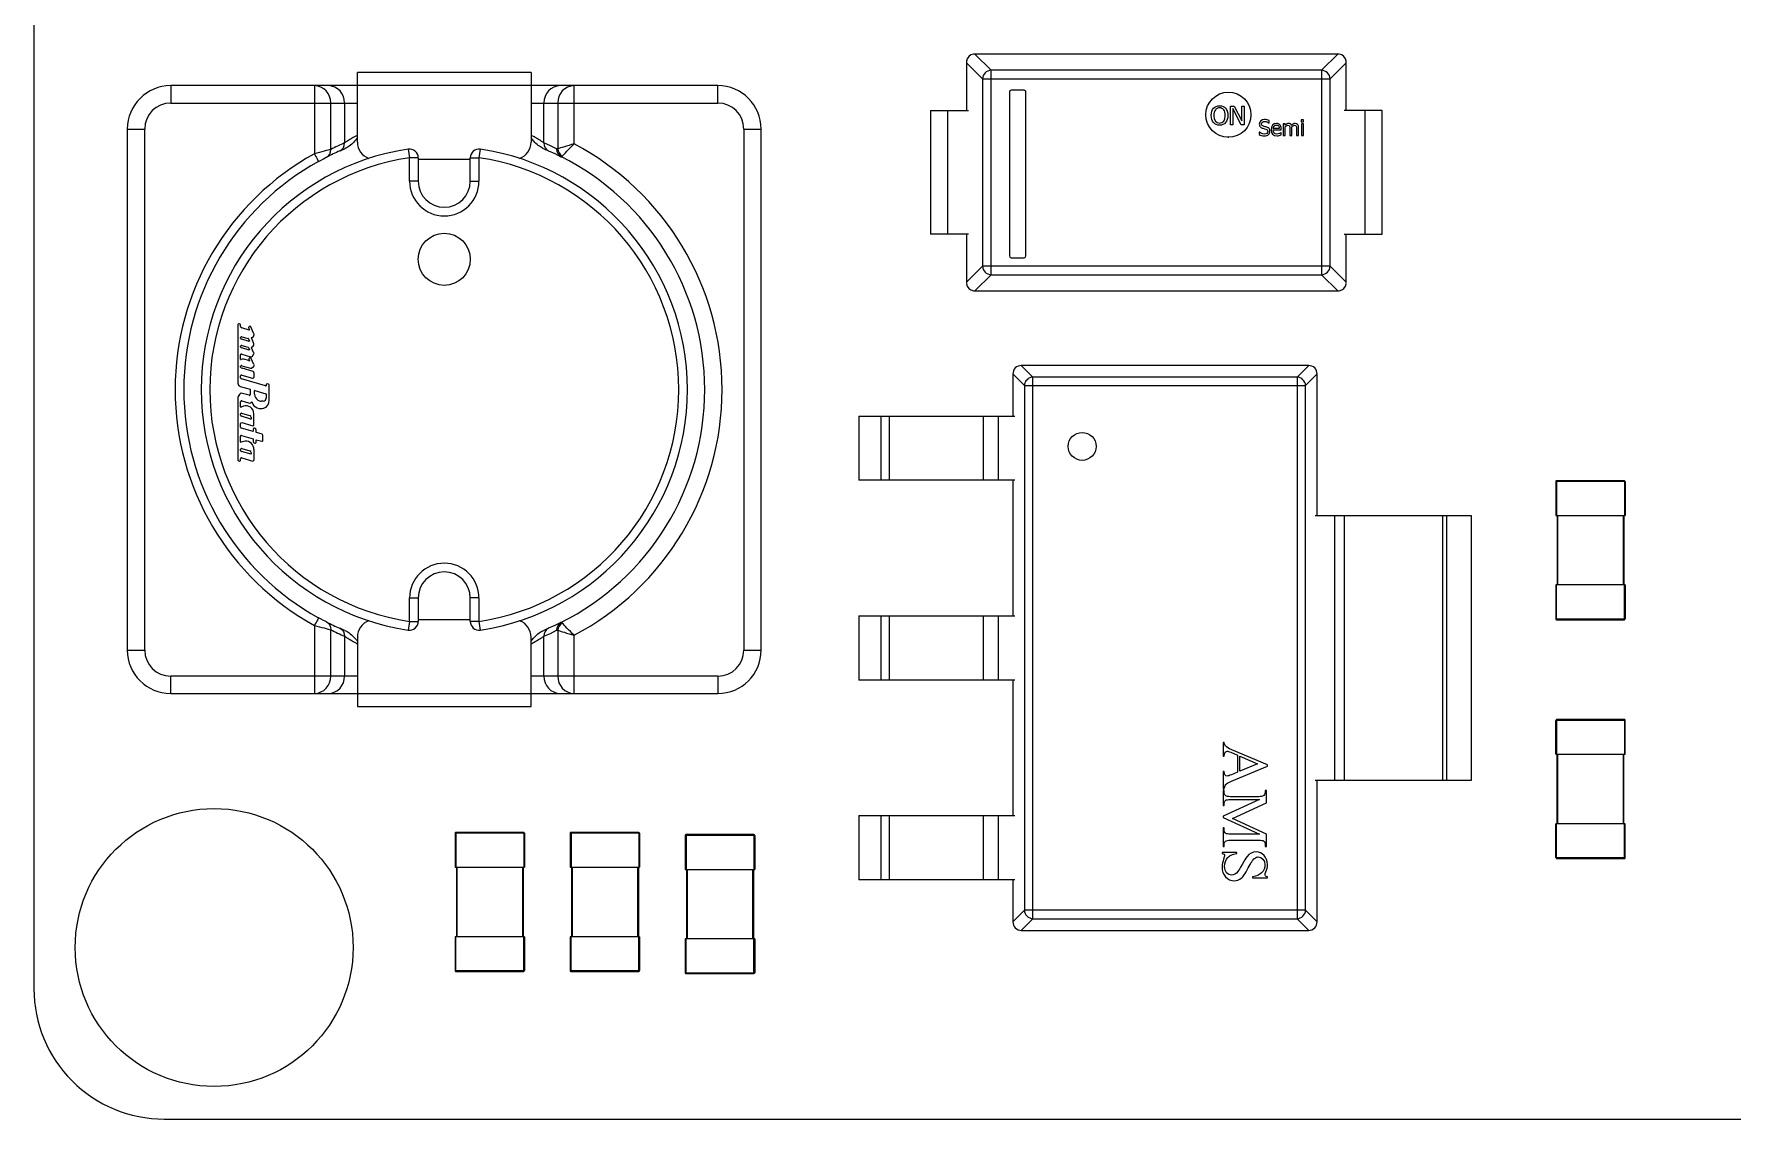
# Model space of a CAD drawing. Header units: millimetres. Extents: x -0.1 to 69.3, y -0.2 to 41.9.
# Drawn here: x -0.08 to 19.48, y -0.15 to 12.35 of the extents above; entities that cross this region are included whole.
import ezdxf

# ---------------------------------------------------------------- set-up
doc = ezdxf.new("R2010")
doc.units = ezdxf.units.MM

msp = doc.modelspace()

# ---------------------------------------------------------------- linework, layer by layer
at = {"color": 7, "linetype": 'Continuous', "lineweight": 25}
for p, q in [((-0.075, 33), (-0.075, 1.35)), ((10.663, 12.03), (10.663, 11.463)), ((10.663, 12.014), (10.848, 11.828)), ((14.955, 12.113), (10.745, 12.113)), ((10.947, 11.927), (10.761, 12.113)), ((14.939, 12.113), (14.753, 11.927)), ((14.852, 11.828), (15.038, 12.014)), ((15.038, 11.463), (15.038, 12.03)), ((1.5, 11.75), (1.5, 11.55)), ((7.8, 11.75), (1.5, 11.75)), ((3.155, 11.75), (3.155, 10.966)), ((5.65, 11.9), (3.65, 11.9)), ((3.65, 11.1), (3.65, 11.9)), ((5.65, 11.9), (5.65, 11.1)), ((6.145, 11.08), (6.145, 11.75)), ((7.8, 11.55), (7.8, 11.75)), ((10.848, 11.828), (14.852, 11.828)), ((10.848, 11.828), (10.848, 9.672)), ((10.947, 9.573), (10.947, 11.927)), ((14.753, 11.927), (10.947, 11.927)), ((14.753, 11.927), (14.753, 9.573)), ((14.852, 9.672), (14.852, 11.828)), ((1.5, 11.55), (3.65, 11.55)), ((3.343, 11.016), (3.343, 11.55)), ((3.502, 11.55), (3.502, 11.09)), ((5.65, 11.55), (7.8, 11.55)), ((5.798, 11.09), (5.798, 11.55)), ((5.957, 11.55), (5.957, 11.022)), ((11.158, 11.677), (11.158, 9.789)), ((11.329, 11.697), (11.178, 11.697)), ((11.349, 9.789), (11.349, 11.677)), ((10.25, 11.463), (10.25, 10.038)), ((10.25, 11.463), (10.686, 11.463)), ((10.45, 10.038), (10.45, 11.463)), ((13.706, 11.515), (13.746, 11.515)), ((13.706, 11.299), (13.706, 11.515)), ((13.828, 11.299), (13.732, 11.485)), ((13.732, 11.485), (13.732, 11.299)), ((13.746, 11.515), (13.833, 11.344)), ((13.833, 11.344), (13.833, 11.515)), ((13.833, 11.515), (13.86, 11.515)), ((13.86, 11.515), (13.86, 11.299)), ((14.151, 11.319), (14.151, 11.347)), ((14.52, 11.357), (14.52, 11.333)), ((14.546, 11.357), (14.52, 11.357)), ((14.546, 11.333), (14.546, 11.357)), ((15.45, 11.463), (15.014, 11.463)), ((15.25, 11.463), (15.25, 10.038)), ((15.45, 10.038), (15.45, 11.463)), ((1, 11.25), (1.2, 11.25)), ((1, 11.25), (1, 5.25)), ((1.2, 5.25), (1.2, 11.25)), ((8.1, 11.25), (8.1, 5.25)), ((8.1, 11.25), (8.3, 11.25)), ((8.3, 5.25), (8.3, 11.25)), ((13.68, 11.15), (13.68, 11.156)), ((13.732, 11.299), (13.706, 11.299)), ((13.86, 11.299), (13.828, 11.299)), ((14.037, 11.216), (14.035, 11.216)), ((14.035, 11.216), (14.035, 11.186)), ((14.149, 11.319), (14.151, 11.319)), ((14.266, 11.258), (14.195, 11.258)), ((14.195, 11.24), (14.289, 11.24)), ((14.286, 11.208), (14.285, 11.208)), ((14.286, 11.183), (14.286, 11.208)), ((14.289, 11.24), (14.289, 11.253)), ((14.312, 11.311), (14.312, 11.175)), ((14.335, 11.311), (14.312, 11.311)), ((14.312, 11.175), (14.335, 11.175)), ((14.335, 11.296), (14.335, 11.311)), ((14.335, 11.175), (14.335, 11.276)), ((14.389, 11.253), (14.389, 11.175)), ((14.389, 11.175), (14.412, 11.175)), ((14.412, 11.175), (14.412, 11.264)), ((14.466, 11.253), (14.466, 11.175)), ((14.466, 11.175), (14.489, 11.175)), ((14.489, 11.175), (14.489, 11.264)), ((14.52, 11.333), (14.546, 11.333)), ((14.521, 11.311), (14.521, 11.175)), ((14.544, 11.311), (14.521, 11.311)), ((14.521, 11.175), (14.544, 11.175)), ((14.544, 11.175), (14.544, 11.311)), ((4.235, 11.019), (4.25, 10.92)), ((5.065, 11.019), (5.05, 10.92)), ((4.25, 10.65), (4.25, 10.92)), ((4.35, 10.92), (4.25, 10.92)), ((4.35, 10.92), (4.35, 10.65)), ((4.95, 10.9), (4.35, 10.9)), ((4.95, 10.65), (4.95, 10.92)), ((4.95, 10.92), (5.05, 10.92)), ((5.05, 10.92), (5.05, 10.65)), ((4.35, 10.65), (4.25, 10.65)), ((4.95, 10.65), (5.05, 10.65)), ((10.686, 10.038), (10.25, 10.038)), ((10.663, 10.038), (10.663, 9.47)), ((15.014, 10.038), (15.45, 10.038)), ((15.038, 9.47), (15.038, 10.038)), ((10.848, 9.672), (10.663, 9.486)), ((14.852, 9.672), (10.848, 9.672)), ((11.178, 9.769), (11.329, 9.769)), ((15.038, 9.486), (14.852, 9.672)), ((10.745, 9.388), (14.955, 9.388)), ((10.761, 9.388), (10.947, 9.573)), ((10.947, 9.573), (14.753, 9.573)), ((14.753, 9.573), (14.939, 9.388)), ((2.299, 9.003), (2.286, 9.006)), ((2.274, 8.995), (2.274, 8.324)), ((2.305, 8.978), (2.305, 8.989)), ((2.305, 8.843), (2.305, 8.85)), ((2.405, 8.805), (2.318, 8.829)), ((2.402, 8.936), (2.319, 8.96)), ((2.319, 8.858), (2.392, 8.837)), ((2.396, 8.835), (2.408, 8.808)), ((2.399, 8.958), (2.407, 8.941)), ((2.406, 8.977), (2.401, 8.974)), ((2.455, 8.898), (2.421, 8.973)), ((2.454, 8.79), (2.43, 8.844)), ((2.431, 8.85), (2.44, 8.854)), ((2.305, 8.743), (2.305, 8.749)), ((2.305, 8.6), (2.305, 8.649)), ((2.405, 8.704), (2.318, 8.729)), ((2.319, 8.757), (2.392, 8.737)), ((2.319, 8.658), (2.418, 8.629)), ((2.396, 8.735), (2.408, 8.708)), ((2.414, 8.615), (2.405, 8.611)), ((2.457, 8.537), (2.426, 8.608)), ((2.455, 8.678), (2.429, 8.732)), ((2.431, 8.74), (2.439, 8.742)), ((2.442, 8.634), (2.458, 8.66)), ((2.305, 8.508), (2.305, 8.519)), ((2.317, 8.415), (2.441, 8.38)), ((2.318, 8.525), (2.417, 8.497)), ((2.448, 8.459), (2.324, 8.495)), ((2.399, 8.584), (2.34, 8.6)), ((2.403, 8.598), (2.408, 8.586)), ((2.43, 8.496), (2.454, 8.515)), ((2.459, 8.388), (2.459, 8.448)), ((11.198, 8.43), (11.331, 8.296)), ((11.198, 8.43), (11.198, 7.945)), ((11.429, 8.394), (11.295, 8.528)), ((14.605, 8.528), (11.295, 8.528)), ((14.605, 8.528), (14.471, 8.394)), ((14.569, 8.296), (14.703, 8.43)), ((14.703, 6.8), (14.703, 8.43)), ((2.301, 8.287), (2.413, 8.254)), ((2.305, 8.386), (2.305, 8.407)), ((2.593, 8.292), (2.315, 8.372)), ((2.416, 8.251), (2.416, 8.193)), ((2.464, 8.196), (2.464, 8.234)), ((2.469, 8.238), (2.596, 8.202)), ((2.599, 8.304), (2.599, 8.295)), ((2.627, 8.312), (2.611, 8.316)), ((2.635, 8.126), (2.635, 8.299)), ((11.331, 8.296), (14.569, 8.296)), ((11.331, 8.296), (11.331, 2.254)), ((14.471, 8.394), (11.429, 8.394)), ((11.429, 2.156), (11.429, 8.394)), ((14.471, 8.394), (14.471, 2.156)), ((14.569, 2.254), (14.569, 8.296)), ((2.274, 8.16), (2.274, 7.439)), ((2.305, 8.052), (2.305, 8.11)), ((2.339, 8.059), (2.31, 8.048)), ((2.317, 8.119), (2.394, 8.097)), ((2.403, 8.184), (2.326, 8.206)), ((2.42, 8.098), (2.432, 8.105)), ((2.565, 8.117), (2.541, 8.117)), ((2.599, 8.198), (2.599, 8.153)), ((2.303, 7.956), (2.303, 7.968)), ((2.305, 7.819), (2.305, 7.859)), ((2.424, 7.911), (2.315, 7.942)), ((2.316, 7.977), (2.409, 7.951)), ((2.317, 7.869), (2.444, 7.834)), ((2.426, 7.929), (2.426, 7.912)), ((2.458, 7.844), (2.458, 7.972)), ((9.423, 7.945), (11.22, 7.945)), ((9.423, 7.945), (9.423, 7.205)), ((9.677, 7.945), (9.677, 7.205)), ((9.777, 7.205), (9.777, 7.945)), ((10.855, 7.945), (10.855, 7.205)), ((11.031, 7.205), (11.031, 7.945)), ((2.305, 7.648), (2.305, 7.712)), ((2.325, 7.65), (2.31, 7.643)), ((2.449, 7.766), (2.315, 7.804)), ((2.316, 7.722), (2.448, 7.684)), ((2.451, 7.794), (2.451, 7.769)), ((2.451, 7.682), (2.451, 7.647)), ((2.459, 7.637), (2.47, 7.634)), ((2.475, 7.802), (2.464, 7.805)), ((2.482, 7.762), (2.482, 7.791)), ((2.482, 7.645), (2.482, 7.67)), ((2.485, 7.673), (2.548, 7.656)), ((2.552, 7.736), (2.486, 7.755)), ((2.56, 7.667), (2.56, 7.726)), ((2.305, 7.55), (2.305, 7.562)), ((2.305, 7.437), (2.305, 7.454)), ((2.425, 7.505), (2.316, 7.536)), ((2.318, 7.571), (2.411, 7.545)), ((2.318, 7.463), (2.445, 7.427)), ((2.427, 7.523), (2.427, 7.506)), ((2.459, 7.439), (2.459, 7.561)), ((2.282, 7.43), (2.292, 7.426)), ((11.22, 7.205), (9.423, 7.205)), ((11.198, 7.205), (11.198, 5.645)), ((18.25, 7.19), (17.45, 7.19)), ((17.45, 7.19), (17.45, 6.8)), ((17.46, 7.2), (17.46, 6.8)), ((18.24, 7.2), (17.46, 7.2)), ((18.24, 7.2), (18.24, 6.8)), ((18.25, 7.19), (18.25, 6.8)), ((14.68, 6.8), (16.477, 6.8)), ((14.902, 6.8), (14.902, 3.75)), ((15.019, 3.75), (15.019, 6.8)), ((16.145, 6.8), (16.145, 3.75)), ((16.195, 3.75), (16.195, 6.8)), ((16.477, 6.8), (16.477, 3.75)), ((17.45, 6.8), (18.25, 6.8)), ((17.465, 6.8), (17.465, 6)), ((17.475, 6), (17.475, 6.8)), ((18.225, 6.8), (18.225, 6)), ((18.235, 6.8), (18.235, 6)), ((18.25, 6), (17.45, 6)), ((17.45, 6), (17.45, 5.61)), ((17.46, 5.6), (17.46, 6)), ((18.24, 5.6), (18.24, 6)), ((18.25, 6), (18.25, 5.61)), ((4.25, 5.85), (4.35, 5.85)), ((4.25, 5.58), (4.25, 5.85)), ((4.35, 5.85), (4.35, 5.58)), ((4.95, 5.58), (4.95, 5.85)), ((5.05, 5.85), (4.95, 5.85)), ((5.05, 5.85), (5.05, 5.58)), ((3.155, 5.534), (3.155, 4.75)), ((3.343, 4.95), (3.343, 5.485)), ((4.25, 5.58), (4.235, 5.481)), ((4.25, 5.58), (4.35, 5.58)), ((4.95, 5.6), (4.35, 5.6)), ((5.05, 5.58), (4.95, 5.58)), ((5.05, 5.58), (5.065, 5.481)), ((5.957, 5.478), (5.957, 4.95)), ((9.423, 5.645), (11.22, 5.645)), ((9.423, 5.645), (9.423, 4.905)), ((9.677, 5.645), (9.677, 4.905)), ((9.777, 4.905), (9.777, 5.645)), ((10.855, 5.645), (10.855, 4.905)), ((11.031, 4.905), (11.031, 5.645)), ((17.45, 5.61), (18.25, 5.61)), ((17.46, 5.6), (18.24, 5.6)), ((3.502, 5.41), (3.502, 4.95)), ((3.65, 5.4), (3.65, 4.6)), ((5.65, 4.6), (5.65, 5.4)), ((5.798, 4.95), (5.798, 5.41)), ((6.145, 4.75), (6.145, 5.421)), ((1, 5.25), (1.2, 5.25)), ((8.1, 5.25), (8.3, 5.25)), ((3.65, 4.95), (1.5, 4.95)), ((1.5, 4.75), (1.5, 4.95)), ((7.8, 4.95), (5.65, 4.95)), ((7.8, 4.95), (7.8, 4.75)), ((11.22, 4.905), (9.423, 4.905)), ((11.198, 4.905), (11.198, 3.345)), ((1.5, 4.75), (7.8, 4.75)), ((3.65, 4.6), (5.65, 4.6)), ((18.25, 4.44), (17.45, 4.44)), ((17.45, 4.05), (17.45, 4.44)), ((17.46, 4.45), (17.46, 4.05)), ((18.24, 4.45), (17.46, 4.45)), ((18.24, 4.45), (18.24, 4.05)), ((18.25, 4.05), (18.25, 4.44)), ((13.619, 4.185), (13.619, 4.028)), ((13.632, 4.185), (13.619, 4.185)), ((13.619, 4.028), (13.632, 4.028)), ((13.707, 4.073), (13.786, 4.039)), ((13.714, 3.74), (14.13, 3.914)), ((14.13, 3.927), (13.719, 4.103)), ((13.786, 4.039), (13.786, 3.845)), ((13.813, 4.027), (14.015, 3.94)), ((13.813, 3.856), (13.813, 4.027)), ((14.015, 3.94), (13.813, 3.856)), ((14.13, 3.914), (14.13, 3.927)), ((17.45, 4.05), (18.25, 4.05)), ((17.465, 3.25), (17.465, 4.05)), ((17.475, 3.25), (17.475, 4.05)), ((18.225, 4.05), (18.225, 3.25)), ((18.235, 3.25), (18.235, 4.05)), ((13.619, 3.851), (13.619, 3.654)), ((13.632, 3.851), (13.619, 3.851)), ((13.786, 3.845), (13.714, 3.815)), ((16.477, 3.75), (14.68, 3.75)), ((14.703, 2.12), (14.703, 3.75)), ((13.619, 3.654), (13.632, 3.654)), ((13.632, 3.633), (13.619, 3.633)), ((13.619, 3.633), (13.619, 3.459)), ((14.039, 3.53), (13.619, 3.336)), ((13.632, 3.615), (13.632, 3.633)), ((14.032, 3.562), (13.705, 3.562)), ((13.705, 3.53), (14.039, 3.53)), ((14.119, 3.633), (14.105, 3.633)), ((14.119, 3.491), (14.119, 3.633)), ((9.423, 3.345), (11.22, 3.345)), ((9.423, 3.345), (9.423, 2.605)), ((9.677, 3.345), (9.677, 2.605)), ((9.777, 2.605), (9.777, 3.345)), ((10.855, 3.345), (10.855, 2.605)), ((11.031, 2.605), (11.031, 3.345)), ((13.619, 3.459), (13.632, 3.459)), ((13.619, 3.336), (13.619, 3.324)), ((13.632, 3.459), (13.632, 3.477)), ((13.727, 3.31), (14.119, 3.491)), ((5.575, 3.14), (4.775, 3.14)), ((4.775, 3.14), (4.775, 2.75)), ((4.785, 3.15), (4.785, 2.75)), ((5.565, 3.15), (4.785, 3.15)), ((5.565, 3.15), (5.565, 2.75)), ((5.575, 3.14), (5.575, 2.75)), ((6.9, 3.14), (6.1, 3.14)), ((6.1, 3.14), (6.1, 2.75)), ((6.11, 3.15), (6.11, 2.75)), ((6.89, 3.15), (6.11, 3.15)), ((6.89, 3.15), (6.89, 2.75)), ((6.9, 3.14), (6.9, 2.75)), ((13.619, 3.324), (14.039, 3.131)), ((13.632, 3.202), (13.619, 3.202)), ((13.619, 3.202), (13.619, 2.99)), ((13.632, 3.184), (13.632, 3.202)), ((14.039, 3.131), (13.705, 3.131)), ((14.119, 3.131), (13.727, 3.31)), ((14.119, 2.99), (14.119, 3.131)), ((17.45, 2.86), (17.45, 3.25)), ((18.25, 3.25), (17.45, 3.25)), ((17.46, 2.85), (17.46, 3.25)), ((18.24, 2.85), (18.24, 3.25)), ((18.25, 2.86), (18.25, 3.25)), ((8.225, 3.115), (7.425, 3.115)), ((7.425, 3.115), (7.425, 2.725)), ((7.435, 3.125), (7.435, 2.725)), ((8.215, 3.125), (7.435, 3.125)), ((8.215, 3.125), (8.215, 2.725)), ((8.225, 3.115), (8.225, 2.725)), ((13.619, 2.99), (13.632, 2.99)), ((13.632, 2.99), (13.632, 3.007)), ((13.705, 3.061), (14.032, 3.061)), ((14.105, 3.007), (14.105, 2.99)), ((14.105, 2.99), (14.119, 2.99)), ((4.775, 2.75), (5.575, 2.75)), ((4.79, 2.75), (4.79, 1.95)), ((4.8, 1.95), (4.8, 2.75)), ((5.55, 2.75), (5.55, 1.95)), ((5.56, 2.75), (5.56, 1.95)), ((6.1, 2.75), (6.9, 2.75)), ((6.115, 2.75), (6.115, 1.95)), ((6.125, 1.95), (6.125, 2.75)), ((6.875, 2.75), (6.875, 1.95)), ((6.885, 2.75), (6.885, 1.95)), ((13.607, 2.921), (13.607, 2.908)), ((13.779, 2.921), (13.607, 2.921)), ((13.779, 2.908), (13.779, 2.921)), ((17.45, 2.86), (18.25, 2.86)), ((17.46, 2.85), (18.24, 2.85)), ((7.425, 2.725), (8.225, 2.725)), ((7.44, 2.725), (7.44, 1.925)), ((7.45, 1.925), (7.45, 2.725)), ((8.2, 2.725), (8.2, 1.925)), ((8.21, 2.725), (8.21, 1.925)), ((11.22, 2.605), (9.423, 2.605)), ((11.198, 2.605), (11.198, 2.12)), ((13.957, 2.64), (13.957, 2.627)), ((13.957, 2.627), (14.13, 2.627)), ((14.13, 2.627), (14.13, 2.64)), ((11.331, 2.254), (11.198, 2.12)), ((11.295, 2.023), (11.429, 2.156)), ((14.569, 2.254), (11.331, 2.254)), ((11.429, 2.156), (14.471, 2.156)), ((14.471, 2.156), (14.605, 2.023)), ((14.703, 2.12), (14.569, 2.254)), ((11.295, 2.023), (14.605, 2.023)), ((5.575, 1.95), (4.775, 1.95)), ((4.775, 1.95), (4.775, 1.56)), ((4.785, 1.55), (4.785, 1.95)), ((5.565, 1.55), (5.565, 1.95)), ((5.575, 1.95), (5.575, 1.56)), ((6.9, 1.95), (6.1, 1.95)), ((6.1, 1.95), (6.1, 1.56)), ((6.11, 1.55), (6.11, 1.95)), ((6.89, 1.55), (6.89, 1.95)), ((6.9, 1.95), (6.9, 1.56)), ((8.225, 1.925), (7.425, 1.925)), ((7.425, 1.925), (7.425, 1.535)), ((7.435, 1.525), (7.435, 1.925)), ((8.215, 1.525), (8.215, 1.925)), ((8.225, 1.925), (8.225, 1.535)), ((4.775, 1.56), (5.575, 1.56)), ((4.785, 1.55), (5.565, 1.55)), ((6.1, 1.56), (6.9, 1.56)), ((6.11, 1.55), (6.89, 1.55)), ((7.425, 1.535), (8.225, 1.535)), ((7.435, 1.525), (8.215, 1.525)), ((1.425, -0.15), (67.775, -0.15))]:
    msp.add_line(p, q, dxfattribs=at)
at = {"color": 7, "linetype": 'Continuous', "lineweight": 25, "flags": 128}
for points in [[(5.944, 11.022), (5.872, 11.057), (5.798, 11.09)], [(5.852, 10.999), (5.923, 10.967), (5.994, 10.932)], [(5.798, 5.41), (5.872, 5.443), (5.944, 5.478)], [(5.994, 5.568), (5.923, 5.534), (5.852, 5.501)]]:
    msp.add_lwpolyline(points, dxfattribs=at)
at = {"color": 7, "linetype": 'Continuous', "lineweight": 25}
for centre, radius in [((13.68, 11.415), 0.26), ((4.65, 9.75), 0.3), ((4.65, 9.75), 0.3), ((11.996, 7.596), 0.161), ((2, 1.825), 1.6)]:
    msp.add_circle(centre, radius, dxfattribs=at)
for centre, radius, start, end in [((10.759, 12.016), 0.0979, 98.5161, 171.4839), ((14.941, 12.016), 0.0979, 8.5161, 81.4839), ((1.5, 11.25), 0.5, 90, 180), ((3.149, 11.556), 0.194, 358.2746, 88.1638), ((3.308, 11.556), 0.194, 358.2746, 88.1638), ((5.992, 11.556), 0.194, 91.8362, 181.7254), ((6.151, 11.556), 0.194, 91.8362, 181.7254), ((7.8, 11.25), 0.5, 0, 90), ((10.95, 11.825), 0.102, 91.8521, 178.1479), ((14.75, 11.825), 0.102, 1.8521, 88.1479), ((1.5, 11.25), 0.3, 90, 180), ((7.8, 11.25), 0.3, 0, 90), ((11.178, 11.677), 0.02, 90, 180), ((11.329, 11.677), 0.02, 0, 90), ((4.65, 8.25), 3.1, 118.8292, 241.1708), ((4.65, 8.25), 2.8, 98.5196, 261.4804), ((4.65, 8.25), 3, 113.6158, 116.8649), ((4.744, 8.25), 3.1, 113.6158, 116.8649), ((3.85, 11.1), 0.2, 180, 250.0579), ((4.25, 10.92), 0.1, 0, 98.5196), ((5.05, 10.92), 0.1, 81.4804, 180), ((4.65, 8.25), 2.8, 278.5196, 81.4804), ((5.45, 11.1), 0.2, 289.9421, 0), ((4.65, 8.25), 3.2, 297.8483, 62.1517), ((4.65, 8.25), 3, 118.8292, 241.1708), ((4.65, 8.25), 2.7, 98.5196, 261.4804), ((4.65, 8.25), 2.7, 278.5196, 81.4804), ((4.65, 8.25), 3, 296.6072, 63.3928), ((4.65, 10.65), 0.4, 180, 0), ((4.65, 10.65), 0.3, 180, 0), ((11.178, 9.789), 0.02, 180, 270), ((11.329, 9.789), 0.02, 270, 0), ((10.95, 9.675), 0.102, 181.8521, 268.1479), ((14.75, 9.675), 0.102, 271.8521, 358.1479), ((10.759, 9.484), 0.0979, 188.5161, 261.4839), ((14.941, 9.484), 0.0979, 278.5161, 351.4839), ((2.284, 8.996), 0.00997, 77.1167, 187.717), ((2.286, 8.989), 0.0186, 359.5225, 48.2635), ((2.324, 8.979), 0.0195, 183.0858, 254.0052), ((2.316, 8.846), 0.0118, 74.2595, 163.174), ((2.32, 8.844), 0.0153, 184.0821, 259.226), ((2.393, 8.834), 0.0034, 24.7565, 103.471), ((2.406, 8.965), 0.01, 119.0755, 228.3069), ((2.403, 8.94), 0.00367, 245.2119, 24.2862), ((2.406, 8.807), 0.00247, 254.3945, 32.9613), ((2.412, 8.969), 0.00996, 24.6752, 126.7316), ((2.434, 8.846), 0.00519, 125.0207, 204.3447), ((2.43, 8.882), 0.0301, 290.5193, 32.9778), ((2.316, 8.746), 0.0118, 74.2595, 163.174), ((2.32, 8.744), 0.0153, 184.0821, 259.226), ((2.314, 8.649), 0.00981, 64.7346, 180), ((2.393, 8.733), 0.0034, 24.7565, 103.471), ((2.408, 8.604), 0.00745, 113.6474, 232.1244), ((2.406, 8.707), 0.00247, 254.3945, 32.9613), ((2.415, 8.603), 0.0113, 24.0972, 96.5624), ((2.426, 8.655), 0.0267, 253.9667, 307.8971), ((2.435, 8.734), 0.00638, 121.8469, 205.5369), ((2.427, 8.772), 0.0321, 290.9566, 33.4659), ((2.446, 8.667), 0.0141, 329.0429, 50.7516), ((2.309, 8.599), 0.004, 168.339, 302.5296), ((2.314, 8.519), 0.00809, 53.687, 180), ((2.332, 8.526), 0.0323, 213.5579, 253.9897), ((2.313, 8.407), 0.0083, 59.0773, 180), ((2.33, 8.565), 0.0366, 74.0788, 122.5296), ((2.403, 8.584), 0.00457, 186.9772, 20.5399), ((2.424, 8.522), 0.0259, 253.9134, 282.639), ((2.448, 8.448), 0.0109, 0, 85.8558), ((2.445, 8.527), 0.016, 307.04, 37.8319), ((11.295, 8.43), 0.0971, 89.5853, 180.4147), ((14.605, 8.43), 0.0971, 359.5853, 90.4147), ((2.314, 8.324), 0.0397, 180.0195, 251.1653), ((2.319, 8.385), 0.0139, 175.1173, 254.03), ((2.413, 8.251), 0.00336, 3.0484, 73.9668), ((2.445, 8.394), 0.0146, 254.1853, 335.5446), ((2.468, 8.234), 0.00445, 74.0615, 180), ((2.596, 8.295), 0.00381, 220.2987, 0), ((2.609, 8.306), 0.00984, 75.4536, 194.7226), ((2.621, 8.299), 0.014, 359.9621, 67.7939), ((11.434, 8.291), 0.103, 92.8487, 177.1513), ((14.466, 8.291), 0.103, 2.8487, 87.1513), ((2.343, 8.145), 0.0703, 126.2364, 167.6542), ((2.318, 8.179), 0.0288, 73.9179, 126.2364), ((2.315, 8.11), 0.00993, 75.0235, 180.0952), ((2.309, 8.052), 0.00392, 171.6166, 291.944), ((2.366, 7.972), 0.0916, 0.1872, 107.6717), ((2.405, 8.135), 0.0401, 253.8224, 291.6203), ((2.406, 8.193), 0.00983, 253.4969, 0), ((2.434, 8.101), 0.00438, 14.9043, 119.8649), ((2.528, 8.126), 0.0931, 194.9043, 248.7014), ((2.54, 8.196), 0.0757, 180, 241.4823), ((2.538, 8.151), 0.12, 248.7014, 285.8085), ((2.56, 8.233), 0.118, 241.4823, 260.9922), ((2.565, 8.151), 0.0341, 270, 3.1395), ((2.546, 8.122), 0.089, 285.8085, 2.7313), ((2.595, 8.198), 0.00445, 0, 74.0615), ((2.313, 7.967), 0.0103, 74.0731, 177.7024), ((2.317, 7.956), 0.0141, 180, 260.0973), ((2.315, 7.859), 0.0103, 80.6776, 180.1638), ((2.403, 7.929), 0.0227, 359.9937, 74.3669), ((2.424, 7.912), 0.00158, 254.1128, 359.9937), ((2.447, 7.845), 0.0115, 254.5369, 355.2864), ((2.308, 7.647), 0.00396, 155.9711, 295.2512), ((2.319, 7.818), 0.0146, 176.3761, 254.1642), ((2.314, 7.712), 0.00965, 80.4767, 179.9656), ((2.365, 7.519), 0.137, 92.7923, 107.1461), ((2.363, 7.561), 0.0952, 359.9823, 92.7923), ((2.447, 7.681), 0.00374, 15.5531, 74.1722), ((2.448, 7.769), 0.00277, 281.6392, 0.1297), ((2.461, 7.795), 0.0105, 74.1587, 184.9017), ((2.462, 7.647), 0.0108, 180.0623, 258.1152), ((2.473, 7.643), 0.00963, 254.5375, 11.7117), ((2.47, 7.791), 0.0119, 359.8114, 63.413), ((2.487, 7.76), 0.00541, 163.7455, 253.9599), ((2.485, 7.67), 0.00296, 96.2689, 180.2506), ((2.55, 7.665), 0.00988, 254.3488, 8.7894), ((2.549, 7.726), 0.0105, 0.1466, 73.5778), ((2.284, 7.439), 0.0101, 179.9924, 258.8739), ((2.295, 7.436), 0.00993, 252.9501, 5.128), ((2.315, 7.561), 0.0103, 74.0731, 177.7024), ((2.319, 7.55), 0.0141, 180, 260.0973), ((2.315, 7.454), 0.00997, 70.7054, 180.1253), ((2.405, 7.523), 0.0227, 359.9937, 74.3669), ((2.426, 7.506), 0.00158, 254.1128, 359.9937), ((2.448, 7.438), 0.0108, 254.1625, 4.1789), ((17.46, 7.19), 0.01, 125.5477, 180), ((18.24, 7.19), 0.01, 0, 90), ((18.24, 7.19), 0.01, 0, 90), ((4.65, 5.85), 0.4, 0, 180), ((4.65, 5.85), 0.3, 0, 180), ((4.65, 8.25), 3, 243.1351, 246.3842), ((4.744, 8.25), 3.1, 243.1351, 246.3842), ((3.85, 5.4), 0.2, 109.9421, 180), ((4.25, 5.58), 0.1, 261.4804, 0), ((5.05, 5.58), 0.1, 180, 278.5196), ((5.45, 5.4), 0.2, 0, 70.0579), ((17.46, 5.61), 0.01, 180, 270), ((18.24, 5.61), 0.01, 270, 0), ((18.24, 5.61), 0.01, 270, 0), ((1.5, 5.25), 0.5, 180, 270), ((1.5, 5.25), 0.3, 180, 270), ((7.8, 5.25), 0.3, 270, 0), ((7.8, 5.25), 0.5, 270, 0), ((3.149, 4.944), 0.194, 271.8362, 1.7254), ((3.308, 4.944), 0.194, 271.8362, 1.7254), ((5.992, 4.944), 0.194, 178.2746, 268.1638), ((6.151, 4.944), 0.194, 178.2746, 268.1638), ((17.46, 4.44), 0.01, 90, 180), ((17.46, 4.44), 0.01, 90, 180), ((18.24, 4.44), 0.01, 0, 90), ((4.785, 3.14), 0.01, 125.5477, 180), ((5.565, 3.14), 0.01, 0, 90), ((5.565, 3.14), 0.01, 0, 90), ((6.11, 3.14), 0.01, 125.5477, 180), ((6.89, 3.14), 0.01, 0, 90), ((6.89, 3.14), 0.01, 0, 90), ((7.435, 3.115), 0.01, 125.5477, 180), ((8.215, 3.115), 0.01, 0, 90), ((8.215, 3.115), 0.01, 0, 90), ((17.46, 2.86), 0.01, 180, 270), ((17.46, 2.86), 0.01, 180, 270), ((18.24, 2.86), 0.01, 305.5477, 0), ((11.434, 2.259), 0.103, 182.8487, 267.1513), ((14.466, 2.259), 0.103, 272.8487, 357.1513), ((11.295, 2.12), 0.0971, 179.5853, 270.4147), ((14.605, 2.12), 0.0971, 269.5853, 0.4147), ((4.785, 1.56), 0.01, 180, 270), ((5.565, 1.56), 0.01, 270, 0), ((5.565, 1.56), 0.01, 270, 0), ((6.11, 1.56), 0.01, 180, 270), ((6.89, 1.56), 0.01, 270, 0), ((6.89, 1.56), 0.01, 270, 0), ((7.435, 1.535), 0.01, 180, 270), ((8.215, 1.535), 0.01, 270, 0), ((8.215, 1.535), 0.01, 270, 0), ((1.424, 1.349), 1.499, 179.9557, 270.0443)]:
    msp.add_arc(centre, radius, start, end, dxfattribs=at)
for points in [[(13.483, 11.407), (13.483, 11.443), (13.493, 11.47), (13.509, 11.49)], [(13.509, 11.324), (13.492, 11.343), (13.483, 11.371), (13.483, 11.407)], [(13.509, 11.49), (13.526, 11.509), (13.55, 11.519), (13.579, 11.519)], [(13.531, 11.472), (13.519, 11.457), (13.513, 11.435), (13.513, 11.407)], [(13.513, 11.407), (13.513, 11.35), (13.539, 11.319), (13.579, 11.319)], [(13.579, 11.519), (13.608, 11.519), (13.632, 11.509), (13.648, 11.49)], [(13.627, 11.472), (13.615, 11.487), (13.599, 11.494), (13.579, 11.494)], [(13.579, 11.319), (13.619, 11.319), (13.644, 11.35), (13.644, 11.407)], [(13.644, 11.407), (13.644, 11.435), (13.638, 11.458), (13.627, 11.472)], [(13.648, 11.49), (13.665, 11.471), (13.674, 11.443), (13.674, 11.407)], [(13.674, 11.407), (13.674, 11.372), (13.665, 11.343), (13.648, 11.324)], [(14.097, 11.359), (14.062, 11.359), (14.036, 11.337), (14.036, 11.307)], [(14.151, 11.347), (14.136, 11.355), (14.118, 11.359), (14.097, 11.359)], [(13.579, 11.294), (13.55, 11.294), (13.526, 11.304), (13.509, 11.324)], [(13.648, 11.324), (13.631, 11.304), (13.607, 11.294), (13.579, 11.294)], [(14.035, 11.186), (14.051, 11.178), (14.068, 11.172), (14.094, 11.172)], [(14.036, 11.307), (14.036, 11.293), (14.041, 11.283), (14.048, 11.275)], [(14.093, 11.192), (14.074, 11.192), (14.053, 11.201), (14.037, 11.216)], [(14.048, 11.275), (14.056, 11.267), (14.065, 11.262), (14.078, 11.259)], [(14.061, 11.31), (14.061, 11.327), (14.077, 11.338), (14.099, 11.338)], [(14.085, 11.282), (14.07, 11.286), (14.061, 11.295), (14.061, 11.31)], [(14.078, 11.259), (14.092, 11.255), (14.1, 11.253), (14.111, 11.25)], [(14.122, 11.272), (14.112, 11.275), (14.095, 11.279), (14.085, 11.282)], [(14.133, 11.223), (14.133, 11.204), (14.119, 11.192), (14.093, 11.192)], [(14.094, 11.172), (14.116, 11.172), (14.13, 11.177), (14.142, 11.188)], [(14.099, 11.338), (14.119, 11.338), (14.138, 11.329), (14.149, 11.319)], [(14.111, 11.25), (14.126, 11.246), (14.133, 11.237), (14.133, 11.223)], [(14.158, 11.226), (14.158, 11.249), (14.147, 11.264), (14.122, 11.272)], [(14.142, 11.188), (14.152, 11.198), (14.158, 11.212), (14.158, 11.226)], [(14.234, 11.314), (14.197, 11.314), (14.171, 11.286), (14.171, 11.242)], [(14.171, 11.242), (14.171, 11.197), (14.196, 11.172), (14.24, 11.172)], [(14.195, 11.258), (14.196, 11.269), (14.199, 11.278), (14.206, 11.285)], [(14.239, 11.192), (14.211, 11.192), (14.195, 11.209), (14.195, 11.24)], [(14.206, 11.285), (14.213, 11.292), (14.221, 11.296), (14.233, 11.296)], [(14.233, 11.296), (14.245, 11.296), (14.253, 11.292), (14.259, 11.285)], [(14.273, 11.299), (14.264, 11.31), (14.251, 11.314), (14.234, 11.314)], [(14.267, 11.198), (14.259, 11.194), (14.249, 11.192), (14.239, 11.192)], [(14.24, 11.172), (14.251, 11.172), (14.257, 11.173), (14.265, 11.176)], [(14.259, 11.285), (14.263, 11.279), (14.266, 11.27), (14.266, 11.258)], [(14.265, 11.176), (14.272, 11.177), (14.281, 11.181), (14.286, 11.183)], [(14.285, 11.208), (14.281, 11.205), (14.276, 11.202), (14.267, 11.198)], [(14.289, 11.253), (14.289, 11.275), (14.283, 11.289), (14.273, 11.299)], [(14.372, 11.314), (14.358, 11.314), (14.347, 11.308), (14.335, 11.296)], [(14.335, 11.276), (14.345, 11.286), (14.356, 11.293), (14.366, 11.293)], [(14.366, 11.293), (14.376, 11.293), (14.382, 11.29), (14.385, 11.283)], [(14.407, 11.291), (14.401, 11.308), (14.388, 11.314), (14.372, 11.314)], [(14.385, 11.283), (14.388, 11.277), (14.389, 11.266), (14.389, 11.253)], [(14.449, 11.314), (14.433, 11.314), (14.421, 11.306), (14.407, 11.291)], [(14.411, 11.276), (14.423, 11.287), (14.433, 11.293), (14.443, 11.293)], [(14.412, 11.264), (14.412, 11.269), (14.411, 11.273), (14.411, 11.276)], [(14.443, 11.293), (14.453, 11.293), (14.459, 11.29), (14.462, 11.283)], [(14.477, 11.303), (14.47, 11.311), (14.46, 11.314), (14.449, 11.314)], [(14.462, 11.283), (14.465, 11.277), (14.466, 11.266), (14.466, 11.253)], [(14.489, 11.264), (14.489, 11.283), (14.484, 11.295), (14.477, 11.303)], [(3.294, 10.926), (3.326, 10.942), (3.345, 10.978), (3.343, 11.016)], [(3.448, 10.999), (3.482, 11.014), (3.504, 11.051), (3.502, 11.09)], [(3.448, 10.999), (3.461, 11.004), (3.48, 11.013), (3.505, 11.023)], [(5.795, 11.023), (5.82, 11.013), (5.839, 11.004), (5.852, 10.999)], [(5.798, 11.09), (5.796, 11.051), (5.818, 11.014), (5.852, 10.999)], [(5.944, 11.022), (5.942, 10.984), (5.962, 10.948), (5.994, 10.932)], [(5.957, 11.022), (5.953, 11.02), (5.949, 11.02), (5.944, 11.022)], [(6.145, 11.08), (6.068, 11.056), (5.987, 11.032), (5.957, 11.022)], [(5.957, 11.022), (5.959, 10.989), (5.98, 10.956), (6.008, 10.938)], [(6.008, 10.938), (6.03, 10.961), (6.088, 11.022), (6.145, 11.08)], [(3.203, 10.878), (3.241, 10.899), (3.28, 10.919), (3.294, 10.926)], [(5.994, 10.932), (5.998, 10.93), (6.003, 10.932), (6.008, 10.938)], [(3.294, 5.574), (3.28, 5.581), (3.241, 5.601), (3.203, 5.622)], [(3.294, 5.574), (3.326, 5.558), (3.345, 5.522), (3.343, 5.485)], [(3.448, 5.501), (3.482, 5.487), (3.504, 5.449), (3.502, 5.41)], [(3.505, 5.477), (3.48, 5.487), (3.461, 5.496), (3.448, 5.501)], [(5.852, 5.501), (5.839, 5.496), (5.82, 5.487), (5.795, 5.477)], [(5.852, 5.501), (5.818, 5.487), (5.796, 5.449), (5.798, 5.41)], [(5.994, 5.568), (5.962, 5.552), (5.942, 5.516), (5.944, 5.478)], [(5.944, 5.478), (5.949, 5.48), (5.953, 5.48), (5.957, 5.478)], [(6.008, 5.562), (5.98, 5.544), (5.959, 5.511), (5.957, 5.478)], [(5.957, 5.478), (5.987, 5.469), (6.068, 5.444), (6.145, 5.421)], [(6.008, 5.562), (6.003, 5.568), (5.998, 5.57), (5.994, 5.568)], [(6.145, 5.421), (6.088, 5.478), (6.03, 5.539), (6.008, 5.562)], [(13.647, 4.145), (13.641, 4.151), (13.636, 4.164), (13.632, 4.185)], [(13.719, 4.103), (13.683, 4.118), (13.658, 4.132), (13.647, 4.145)], [(13.632, 4.028), (13.635, 4.075), (13.648, 4.086), (13.664, 4.086)], [(13.664, 4.086), (13.673, 4.086), (13.688, 4.081), (13.707, 4.073)], [(13.663, 3.8), (13.647, 3.8), (13.634, 3.811), (13.632, 3.851)], [(13.714, 3.815), (13.691, 3.805), (13.674, 3.8), (13.663, 3.8)], [(13.651, 3.57), (13.639, 3.579), (13.632, 3.594), (13.632, 3.615)], [(13.632, 3.477), (13.632, 3.496), (13.637, 3.511), (13.648, 3.52)], [(13.648, 3.52), (13.655, 3.527), (13.675, 3.53), (13.705, 3.53)], [(13.705, 3.562), (13.677, 3.562), (13.659, 3.565), (13.651, 3.57)], [(14.08, 3.57), (14.07, 3.565), (14.054, 3.562), (14.032, 3.562)], [(14.105, 3.633), (14.105, 3.592), (14.094, 3.577), (14.08, 3.57)], [(13.651, 3.139), (13.639, 3.148), (13.632, 3.163), (13.632, 3.184)], [(13.705, 3.131), (13.677, 3.131), (13.659, 3.134), (13.651, 3.139)], [(13.632, 3.007), (13.632, 3.027), (13.637, 3.041), (13.648, 3.05)], [(13.648, 3.05), (13.655, 3.057), (13.675, 3.061), (13.705, 3.061)], [(14.032, 3.061), (14.06, 3.061), (14.078, 3.058), (14.086, 3.052)], [(14.086, 3.052), (14.099, 3.044), (14.105, 3.029), (14.105, 3.007)], [(13.607, 2.908), (13.631, 2.905), (13.636, 2.897), (13.636, 2.885)], [(13.611, 2.792), (13.608, 2.779), (13.607, 2.766), (13.607, 2.751)], [(13.718, 2.659), (13.673, 2.659), (13.636, 2.698), (13.636, 2.759)], [(13.908, 2.743), (13.939, 2.8), (13.964, 2.837), (13.982, 2.852)], [(14.101, 2.779), (14.101, 2.745), (14.072, 2.674), (14.007, 2.647), (13.957, 2.64)], [(13.982, 2.852), (13.995, 2.862), (14.009, 2.868), (14.024, 2.868)], [(14.024, 2.868), (14.064, 2.868), (14.101, 2.83), (14.101, 2.779)], [(14.111, 2.695), (14.124, 2.725), (14.13, 2.753), (14.13, 2.78)], [(13.79, 2.701), (13.769, 2.673), (13.743, 2.659), (13.718, 2.659)], [(14.102, 2.666), (14.102, 2.671), (14.105, 2.681), (14.111, 2.695)], [(14.13, 2.64), (14.107, 2.645), (14.102, 2.653), (14.102, 2.666)]]:
    msp.add_open_spline(points, degree=3, dxfattribs=at)
for points, knots in [([(13.579, 11.494), (13.571, 11.494), (13.563, 11.493), (13.549, 11.488), (13.538, 11.482), (13.531, 11.472)], [0, 0, 0, 0, 0.5, 0.5, 1, 1, 1, 1]), ([(3.65, 11.177), (3.644, 11.174), (3.617, 11.16), (3.574, 11.135), (3.528, 11.108), (3.51, 11.096), (3.502, 11.09)], [0, 0, 0, 0, 0.09842, 0.406726, 0.731581, 1, 1, 1, 1]), ([(3.65, 11.148), (3.647, 11.145), (3.634, 11.128), (3.605, 11.094), (3.561, 11.053), (3.522, 11.032), (3.505, 11.023)], [0, 0, 0, 0, 0.079147, 0.322118, 0.690746, 1, 1, 1, 1]), ([(5.798, 11.09), (5.79, 11.096), (5.772, 11.108), (5.726, 11.136), (5.683, 11.16), (5.657, 11.174), (5.65, 11.177)], [0, 0, 0, 0, 0.273073, 0.595226, 0.900375, 1, 1, 1, 1]), ([(5.795, 11.023), (5.778, 11.032), (5.741, 11.051), (5.698, 11.091), (5.668, 11.126), (5.654, 11.144), (5.65, 11.149)], [0, 0, 0, 0, 0.295219, 0.646075, 0.900106, 1, 1, 1, 1]), ([(3.343, 11.016), (3.328, 11.012), (3.3, 11.005), (3.233, 10.987), (3.194, 10.977), (3.155, 10.966)], [0, 0, 0, 0, 0.5, 0.5, 1, 1, 1, 1]), ([(3.203, 10.878), (3.203, 10.878), (3.198, 10.888), (3.18, 10.92), (3.168, 10.943), (3.155, 10.966)], [0, 0, 0, 0, 0.5, 0.5, 1, 1, 1, 1]), ([(17.46, 7.2), (17.46, 7.2), (17.459, 7.2), (17.459, 7.2), (17.458, 7.2), (17.456, 7.199), (17.455, 7.199), (17.454, 7.198), (17.454, 7.198)], [0, 0, 0, 0, 0.086898, 0.178697, 0.385688, 0.635461, 0.934639, 1, 1, 1, 1]), ([(3.203, 5.622), (3.203, 5.622), (3.198, 5.612), (3.18, 5.58), (3.168, 5.557), (3.155, 5.534)], [0, 0, 0, 0, 0.5, 0.5, 1, 1, 1, 1]), ([(3.155, 5.534), (3.194, 5.524), (3.233, 5.513), (3.3, 5.496), (3.328, 5.488), (3.343, 5.485)], [0, 0, 0, 0, 0.5, 0.5, 1, 1, 1, 1]), ([(3.505, 5.477), (3.522, 5.469), (3.559, 5.449), (3.602, 5.409), (3.632, 5.374), (3.646, 5.357), (3.65, 5.352)], [0, 0, 0, 0, 0.295216, 0.646067, 0.900103, 1, 1, 1, 1]), ([(5.65, 5.352), (5.653, 5.356), (5.666, 5.372), (5.695, 5.406), (5.739, 5.448), (5.778, 5.468), (5.795, 5.477)], [0, 0, 0, 0, 0.079147, 0.322118, 0.690746, 1, 1, 1, 1]), ([(17.451, 5.606), (17.451, 5.606), (17.451, 5.605), (17.452, 5.604), (17.454, 5.602), (17.455, 5.601), (17.457, 5.6), (17.458, 5.6), (17.459, 5.6), (17.46, 5.6), (17.46, 5.6)], [0, 0, 0, 0, 0.045316, 0.232428, 0.411915, 0.58078, 0.735384, 0.874086, 0.938389, 1, 1, 1, 1]), ([(3.502, 5.41), (3.51, 5.404), (3.528, 5.393), (3.574, 5.365), (3.617, 5.34), (3.643, 5.326), (3.65, 5.323)], [0, 0, 0, 0, 0.273073, 0.595226, 0.900375, 1, 1, 1, 1]), ([(5.65, 5.323), (5.656, 5.326), (5.683, 5.34), (5.726, 5.365), (5.772, 5.392), (5.79, 5.404), (5.798, 5.41)], [0, 0, 0, 0, 0.0984, 0.406881, 0.731186, 1, 1, 1, 1]), ([(18.249, 4.444), (18.249, 4.444), (18.249, 4.445), (18.248, 4.446), (18.246, 4.448), (18.245, 4.449), (18.243, 4.45), (18.242, 4.45), (18.241, 4.45), (18.24, 4.45), (18.24, 4.45)], [0, 0, 0, 0, 0.045316, 0.232428, 0.411915, 0.58078, 0.735384, 0.874086, 0.938389, 1, 1, 1, 1]), ([(13.632, 3.654), (13.634, 3.674), (13.639, 3.69), (13.659, 3.713), (13.681, 3.726), (13.714, 3.74)], [0, 0, 0, 0, 0.5, 0.5, 1, 1, 1, 1]), ([(4.785, 3.15), (4.785, 3.15), (4.785, 3.15), (4.784, 3.15), (4.783, 3.15), (4.781, 3.149), (4.78, 3.149), (4.779, 3.148), (4.779, 3.148)], [0, 0, 0, 0, 0.086898, 0.1786965, 0.3856885, 0.6354607, 0.9346386, 1, 1, 1, 1]), ([(6.11, 3.15), (6.11, 3.15), (6.109, 3.15), (6.109, 3.15), (6.108, 3.15), (6.106, 3.149), (6.105, 3.149), (6.104, 3.148), (6.104, 3.148)], [0, 0, 0, 0, 0.086898, 0.178697, 0.385688, 0.635461, 0.934639, 1, 1, 1, 1]), ([(7.435, 3.125), (7.435, 3.125), (7.434, 3.125), (7.434, 3.125), (7.433, 3.125), (7.431, 3.124), (7.43, 3.124), (7.429, 3.123), (7.429, 3.123)], [0, 0, 0, 0, 0.086898, 0.178697, 0.385688, 0.635461, 0.934639, 1, 1, 1, 1]), ([(13.607, 2.751), (13.607, 2.705), (13.621, 2.667), (13.676, 2.608), (13.708, 2.594), (13.746, 2.594)], [0, 0, 0, 0, 0.5, 0.5, 1, 1, 1, 1]), ([(13.636, 2.885), (13.636, 2.879), (13.632, 2.864), (13.616, 2.816), (13.612, 2.8), (13.611, 2.792)], [0, 0, 0, 0, 0.5, 0.5, 1, 1, 1, 1]), ([(13.636, 2.759), (13.636, 2.799), (13.651, 2.837), (13.685, 2.874), (13.708, 2.891), (13.752, 2.903), (13.779, 2.908)], [0, 0, 0, 0, 0.5, 0.5, 0.75, 1, 1, 1, 1]), ([(13.746, 2.594), (13.776, 2.594), (13.805, 2.605), (13.841, 2.634), (13.859, 2.655), (13.89, 2.708), (13.908, 2.743)], [0, 0, 0, 0, 0.5, 0.5, 0.75, 1, 1, 1, 1]), ([(13.999, 2.927), (13.957, 2.927), (13.923, 2.908), (13.88, 2.853), (13.861, 2.823), (13.813, 2.737), (13.798, 2.711), (13.79, 2.701)], [0, 0, 0, 0, 0.5, 0.5, 0.75, 0.75, 1, 1, 1, 1]), ([(14.13, 2.78), (14.13, 2.822), (14.117, 2.858), (14.065, 2.913), (14.035, 2.927), (13.999, 2.927)], [0, 0, 0, 0, 0.5, 0.5, 1, 1, 1, 1]), ([(18.24, 2.85), (18.24, 2.85), (18.241, 2.85), (18.241, 2.85), (18.242, 2.85), (18.244, 2.851), (18.245, 2.851), (18.246, 2.852), (18.246, 2.852)], [0, 0, 0, 0, 0.086898, 0.178697, 0.385688, 0.635461, 0.934639, 1, 1, 1, 1]), ([(4.776, 1.556), (4.776, 1.556), (4.776, 1.555), (4.777, 1.554), (4.779, 1.552), (4.78, 1.551), (4.782, 1.55), (4.783, 1.55), (4.784, 1.55), (4.785, 1.55), (4.785, 1.55)], [0, 0, 0, 0, 0.045316, 0.232428, 0.411915, 0.58078, 0.735384, 0.874086, 0.938389, 1, 1, 1, 1]), ([(6.101, 1.556), (6.101, 1.556), (6.101, 1.555), (6.102, 1.554), (6.104, 1.552), (6.105, 1.551), (6.107, 1.55), (6.108, 1.55), (6.109, 1.55), (6.11, 1.55), (6.11, 1.55)], [0, 0, 0, 0, 0.045316, 0.232428, 0.411915, 0.58078, 0.735384, 0.874086, 0.938389, 1, 1, 1, 1]), ([(7.426, 1.531), (7.426, 1.531), (7.426, 1.53), (7.427, 1.529), (7.429, 1.527), (7.43, 1.526), (7.432, 1.525), (7.433, 1.525), (7.434, 1.525), (7.435, 1.525), (7.435, 1.525)], [0, 0, 0, 0, 0.045316, 0.232428, 0.411915, 0.58078, 0.735384, 0.874086, 0.938389, 1, 1, 1, 1])]:
    msp.add_open_spline(points, degree=3, knots=knots, dxfattribs=at)

doc.saveas('drawing.dxf')
